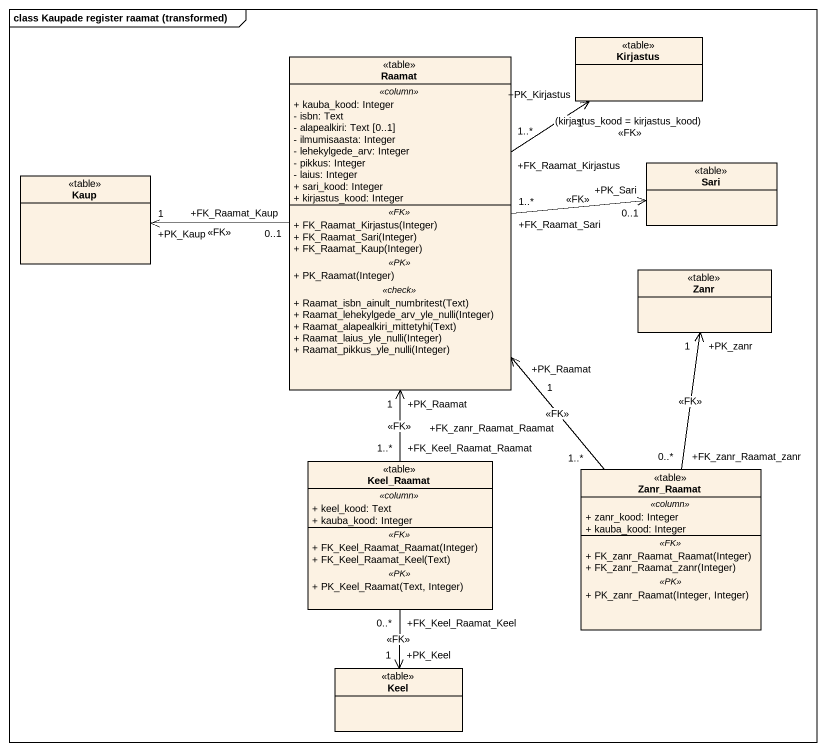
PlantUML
@startuml
mainframe class Kaupade register raamat (transformed)
hide circle
hide empty members
skinparam classAttributeIconSize 0
class Kirjastus <<table>>
class Raamat <<table>> {
  .. <<column>> ..
  + kauba_kood: Integer
  - isbn: Text
  - alapealkiri: Text [0..1]
  - ilmumisaasta: Integer
  - lehekylgede_arv: Integer
  - pikkus: Integer
  - laius: Integer
  + sari_kood: Integer
  + kirjastus_kood: Integer
  .. <<FK>> ..
  + FK_Raamat_Kirjastus(Integer)
  + FK_Raamat_Sari(Integer)
  + FK_Raamat_Kaup(Integer)
  .. <<PK>> ..
  + PK_Raamat(Integer)
  .. <<check>> ..
  + Raamat_isbn_ainult_numbritest(Text)
  + Raamat_lehekylgede_arv_yle_nulli(Integer)
  + Raamat_alapealkiri_mittetyhi(Text)
  + Raamat_laius_yle_nulli(Integer)
  + Raamat_pikkus_yle_nulli(Integer)
}
class Sari <<table>>
class Kaup <<table>>
class Zanr <<table>>
class Keel_Raamat <<table>> {
  .. <<column>> ..
  + keel_kood: Text
  + kauba_kood: Integer
  .. <<FK>> ..
  + FK_Keel_Raamat_Raamat(Integer)
  + FK_Keel_Raamat_Keel(Text)
  .. <<PK>> ..
  + PK_Keel_Raamat(Text, Integer)
}
class Zanr_Raamat <<table>> {
  .. <<column>> ..
  + zanr_kood: Integer
  + kauba_kood: Integer
  .. <<FK>> ..
  + FK_zanr_Raamat_Raamat(Integer)
  + FK_zanr_Raamat_zanr(Integer)
  .. <<PK>> ..
  + PK_zanr_Raamat(Integer, Integer)
}
class Keel <<table>>
Raamat "+FK_Raamat_Kirjastus\n1..*" -up-> "+PK_Kirjastus\n1" Kirjastus : (kirjastus_kood = kirjastus_kood)\n<<FK>>
Raamat "+FK_Raamat_Sari\n1..*" -right-> "+PK_Sari\n0..1" Sari : <<FK>>
Raamat "+FK_Raamat_Kaup\n0..1" -left-> "+PK_Kaup\n1" Kaup : <<FK>>
Keel_Raamat "+FK_Keel_Raamat_Raamat\n1..*" -up-> "+PK_Raamat\n1" Raamat : <<FK>>
Keel_Raamat "+FK_Keel_Raamat_Keel\n0..*" --> "+PK_Keel\n1" Keel : <<FK>>
Zanr_Raamat "+FK_zanr_Raamat_Raamat\n1..*" -up-> "+PK_Raamat\n1" Raamat : <<FK>>
Zanr_Raamat "+FK_zanr_Raamat_zanr\n0..*" -up-> "+PK_zanr\n1" Zanr : <<FK>>
@enduml
